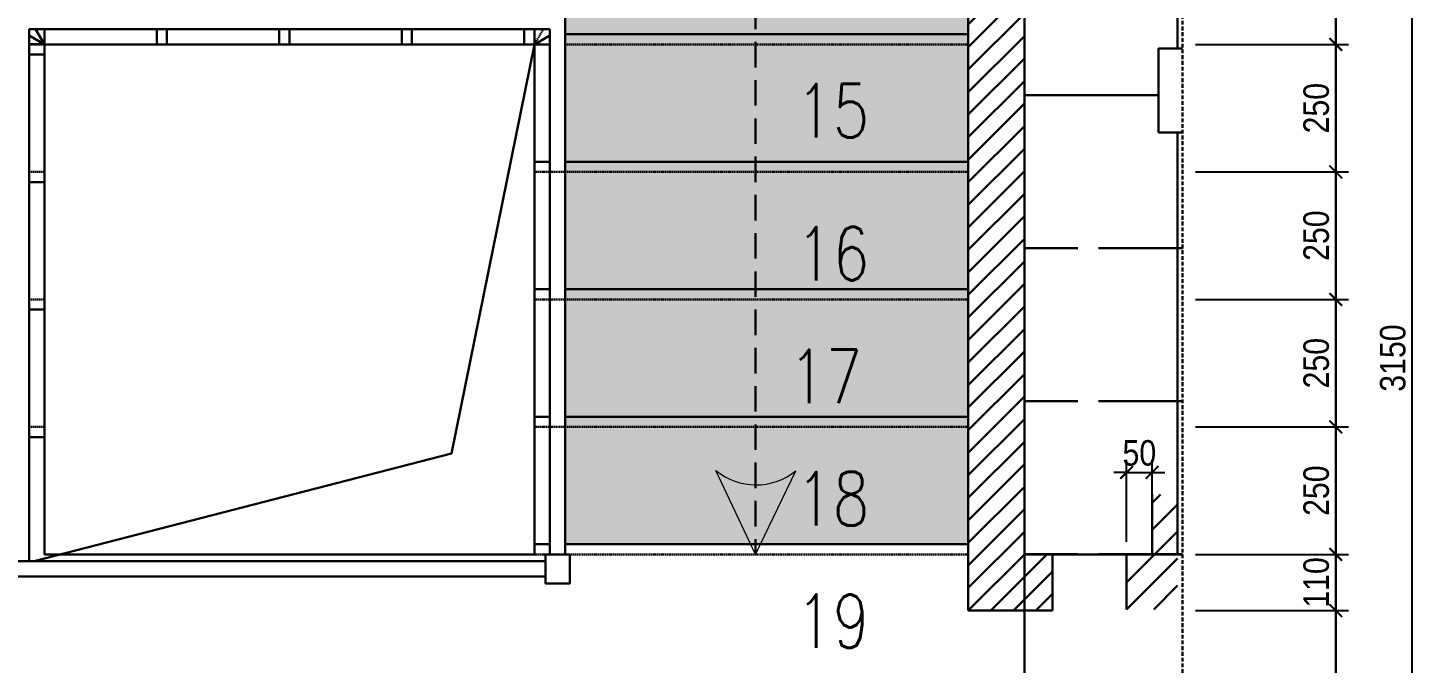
# Model space of a CAD drawing. Header units: millimetres. Extents: x -82962 to 19744, y -138000 to 4535.
# Drawn here: x 2761 to 5498, y -32083 to -30838 of the extents above; entities that cross this region are included whole.
import ezdxf

# ---------------------------------------------------------------- set-up
doc = ezdxf.new("R2010")
doc.units = ezdxf.units.MM
doc.header["$LTSCALE"] = 1000
doc.header["$MEASUREMENT"] = 0
doc.header["$PDMODE"] = 3
doc.linetypes.add('HIDDEN', pattern=[0.375, 0.25, -0.125])
doc.layers.get('0').update_dxf_attribs({"lineweight": 30})
doc.layers.get('DEFPOINTS').update_dxf_attribs({"color": 4, "lineweight": 30})
doc.layers.add('BANCONG', color=42, linetype='Continuous', lineweight=13)
doc.layers.add('THAY', color=4, linetype='Continuous', lineweight=30)
doc.styles.add('ARIAL', font='arial.ttf', dxfattribs={"width": 0.85})
doc.styles.get("Standard").update_dxf_attribs({"font": 'romans.shx', "width": 0.7, "bigfont": 'bigfont.shx'})
doc.dimstyles.new('DIM 1-100', dxfattribs={"dimscale": 0, "dimtxt": 2, "dimasz": 1, "dimexe": 1, "dimexo": 1, "dimgap": 0.5, "dimtad": 1, "dimdec": 4, "dimrnd": 1, "dimdsep": 46, "dimtxsty": 'ARIAL', "dimblk1": 'ARCHTICK', "dimblk2": 'ARCHTICK', "dimsah": 1, "dimcen": 2, "dimdle": 1, "dimclrd": 9, "dimclre": 9, "dimclrt": 1, "dimadec": 0, "dimazin": 0, "dimtfac": 1, "dimtdec": 4, "dimtix": 1, "dimtmove": 2, "dimatfit": 3, "dimldrblk": 'DOT', "dimfxl": 1, "dimtvp": 1, "dimtolj": 1, "dimarcsym": 0})

# ---------------------------------------------------------------- blocks, each defined once
blk = doc.blocks.new('muiten')
at = {"layer": 'BANCONG'}
for q in [(-445.5, -145.6), (-132.9, -146.8)]:
    blk.add_line((-288, 182), q, dxfattribs=at)
blk.add_arc((-289.9, -338.8), 248.1, 50.7233, 128.854, dxfattribs=at)
blk = doc.blocks.new('_ARCHTICK')
at = {"color": 0, "linetype": 'ByBlock', "const_width": 0.15}
blk.add_lwpolyline([(-0.5, -0.5), (0.5, 0.5)], dxfattribs=at)
blk = doc.blocks.new('*D198')
at = {"layer": 'DEFPOINTS', "color": 0, "ltscale": 0.2, "transparency": 16777216}
for p in [(4963.6, -31709.6), (4913.6, -31870.4), (4963.6, -31870.4)]:
    blk.add_point(p, dxfattribs=at)
at = {"layer": 'THAY', "color": 9, "lineweight": -2, "ltscale": 0.2, "transparency": 16777216}
for p, q in [((4913.6, -31845.4), (4913.6, -31684.6)), ((4963.6, -31845.4), (4963.6, -31684.6)), ((4913.6, -31709.6), (4888.6, -31709.6)), ((4913.6, -31709.6), (4963.6, -31709.6)), ((4963.6, -31709.6), (4988.6, -31709.6))]:
    blk.add_line(p, q, dxfattribs=at)
at = {"layer": 'THAY', "color": 9, "lineweight": -2, "ltscale": 0.2, "transparency": 16777216, "xscale": 25, "yscale": 25, "zscale": 25}
blk.add_blockref('_ARCHTICK', (4913.6, -31709.6), dxfattribs=at)
at = {"layer": 'THAY', "color": 9, "lineweight": -2, "ltscale": 0.2, "transparency": 16777216, "xscale": 25, "yscale": 25, "zscale": 25, "rotation": 180}
blk.add_blockref('_ARCHTICK', (4963.6, -31709.6), dxfattribs=at)
at = {"layer": 'THAY', "color": 1, "ltscale": 0.2, "transparency": 16777216, "insert": (4938.6, -31671.6), "char_height": 50, "attachment_point": 5, "style": 'ARIAL'}
blk.add_mtext('\\A1;50', dxfattribs=at)
blk = doc.blocks.new('_DOT')
at = {"color": 0, "linetype": 'ByBlock', "ltscale": 10}
blk.add_line((-0.5, 0), (-1, 0), dxfattribs=at)
at = {"color": 0, "linetype": 'ByBlock', "ltscale": 10, "const_width": 0.5}
blk.add_lwpolyline([(-0.25, 0, 1), (0.25, 0, 1)], format="xyb", close=True, dxfattribs=at)
blk = doc.blocks.new('*D365')
at = {"layer": 'DEFPOINTS', "color": 0, "ltscale": 0.2, "transparency": 16777216}
for p in [(5023.4, -30380.5), (5023.4, -30870.4), (5323.4, -30870.4)]:
    blk.add_point(p, dxfattribs=at)
at = {"layer": 'THAY', "color": 9, "lineweight": -2, "ltscale": 0.2, "transparency": 16777216}
for p, q in [((5323.4, -30355.5), (5323.4, -30895.4)), ((5048.4, -30380.5), (5348.4, -30380.5)), ((5048.4, -30870.4), (5348.4, -30870.4))]:
    blk.add_line(p, q, dxfattribs=at)
at = {"layer": 'THAY', "color": 9, "lineweight": -2, "ltscale": 0.2, "transparency": 16777216, "xscale": 25, "yscale": 25, "zscale": 25}
for p, rotation in [((5323.4, -30380.5), 90), ((5323.4, -30870.4), 270)]:
    blk.add_blockref('_ARCHTICK', p, dxfattribs=dict(at, rotation=rotation))
at = {"layer": 'THAY', "color": 1, "ltscale": 0.2, "transparency": 16777216, "insert": (5285.3, -30625.4), "char_height": 50, "attachment_point": 5, "rotation": 90, "style": 'ARIAL'}
blk.add_mtext('\\A1;490', dxfattribs=at)
blk = doc.blocks.new('*D366')
at = {"layer": 'DEFPOINTS', "color": 0, "ltscale": 0.2, "transparency": 16777216}
for p in [(5023.4, -30870.4), (5023.4, -31120.4), (5323.4, -31120.4)]:
    blk.add_point(p, dxfattribs=at)
at = {"layer": 'THAY', "color": 9, "lineweight": -2, "ltscale": 0.2, "transparency": 16777216}
for p, q in [((5323.4, -30845.4), (5323.4, -31145.4)), ((5048.4, -30870.4), (5348.4, -30870.4)), ((5048.4, -31120.4), (5348.4, -31120.4))]:
    blk.add_line(p, q, dxfattribs=at)
at = {"layer": 'THAY', "color": 9, "lineweight": -2, "ltscale": 0.2, "transparency": 16777216, "xscale": 25, "yscale": 25, "zscale": 25}
for p, rotation in [((5323.4, -30870.4), 90), ((5323.4, -31120.4), 270)]:
    blk.add_blockref('_ARCHTICK', p, dxfattribs=dict(at, rotation=rotation))
at = {"layer": 'THAY', "color": 1, "ltscale": 0.2, "transparency": 16777216, "insert": (5285.3, -30995.4), "char_height": 50, "attachment_point": 5, "rotation": 90, "style": 'ARIAL'}
blk.add_mtext('\\A1;250', dxfattribs=at)
blk = doc.blocks.new('*D367')
at = {"layer": 'DEFPOINTS', "color": 0, "ltscale": 0.2, "transparency": 16777216}
for p in [(5023.4, -31120.4), (5023.4, -31370.4), (5323.4, -31370.4)]:
    blk.add_point(p, dxfattribs=at)
at = {"layer": 'THAY', "color": 9, "lineweight": -2, "ltscale": 0.2, "transparency": 16777216}
for p, q in [((5323.4, -31095.4), (5323.4, -31395.4)), ((5048.4, -31120.4), (5348.4, -31120.4)), ((5048.4, -31370.4), (5348.4, -31370.4))]:
    blk.add_line(p, q, dxfattribs=at)
at = {"layer": 'THAY', "color": 9, "lineweight": -2, "ltscale": 0.2, "transparency": 16777216, "xscale": 25, "yscale": 25, "zscale": 25}
for p, rotation in [((5323.4, -31120.4), 90), ((5323.4, -31370.4), 270)]:
    blk.add_blockref('_ARCHTICK', p, dxfattribs=dict(at, rotation=rotation))
at = {"layer": 'THAY', "color": 1, "ltscale": 0.2, "transparency": 16777216, "insert": (5285.3, -31245.4), "char_height": 50, "attachment_point": 5, "rotation": 90, "style": 'ARIAL'}
blk.add_mtext('\\A1;250', dxfattribs=at)
blk = doc.blocks.new('*D368')
at = {"layer": 'DEFPOINTS', "color": 0, "ltscale": 0.2, "transparency": 16777216}
for p in [(5023.4, -31370.4), (5023.4, -31620.4), (5323.4, -31620.4)]:
    blk.add_point(p, dxfattribs=at)
at = {"layer": 'THAY', "color": 9, "lineweight": -2, "ltscale": 0.2, "transparency": 16777216}
for p, q in [((5323.4, -31345.4), (5323.4, -31645.4)), ((5048.4, -31370.4), (5348.4, -31370.4)), ((5048.4, -31620.4), (5348.4, -31620.4))]:
    blk.add_line(p, q, dxfattribs=at)
at = {"layer": 'THAY', "color": 9, "lineweight": -2, "ltscale": 0.2, "transparency": 16777216, "xscale": 25, "yscale": 25, "zscale": 25}
for p, rotation in [((5323.4, -31370.4), 90), ((5323.4, -31620.4), 270)]:
    blk.add_blockref('_ARCHTICK', p, dxfattribs=dict(at, rotation=rotation))
at = {"layer": 'THAY', "color": 1, "ltscale": 0.2, "transparency": 16777216, "insert": (5285.3, -31495.4), "char_height": 50, "attachment_point": 5, "rotation": 90, "style": 'ARIAL'}
blk.add_mtext('\\A1;250', dxfattribs=at)
blk = doc.blocks.new('*D369')
at = {"layer": 'DEFPOINTS', "color": 0, "ltscale": 0.2, "transparency": 16777216}
for p in [(5023.4, -31620.4), (5023.4, -31870.4), (5323.4, -31870.4)]:
    blk.add_point(p, dxfattribs=at)
at = {"layer": 'THAY', "color": 9, "lineweight": -2, "ltscale": 0.2, "transparency": 16777216}
for p, q in [((5323.4, -31595.4), (5323.4, -31895.4)), ((5048.4, -31620.4), (5348.4, -31620.4)), ((5048.4, -31870.4), (5348.4, -31870.4))]:
    blk.add_line(p, q, dxfattribs=at)
at = {"layer": 'THAY', "color": 9, "lineweight": -2, "ltscale": 0.2, "transparency": 16777216, "xscale": 25, "yscale": 25, "zscale": 25}
for p, rotation in [((5323.4, -31620.4), 90), ((5323.4, -31870.4), 270)]:
    blk.add_blockref('_ARCHTICK', p, dxfattribs=dict(at, rotation=rotation))
at = {"layer": 'THAY', "color": 1, "ltscale": 0.2, "transparency": 16777216, "insert": (5285.3, -31745.4), "char_height": 50, "attachment_point": 5, "rotation": 90, "style": 'ARIAL'}
blk.add_mtext('\\A1;250', dxfattribs=at)
blk = doc.blocks.new('*D370')
at = {"layer": 'DEFPOINTS', "color": 0, "ltscale": 0.2, "transparency": 16777216}
for p in [(5023.4, -31870.4), (5023.4, -31980.4), (5323.4, -31980.4)]:
    blk.add_point(p, dxfattribs=at)
at = {"layer": 'THAY', "color": 9, "lineweight": -2, "ltscale": 0.2, "transparency": 16777216}
for p, q in [((5323.4, -31870.4), (5323.4, -31845.4)), ((5048.4, -31870.4), (5348.4, -31870.4)), ((5323.4, -31870.4), (5323.4, -31980.4)), ((5048.4, -31980.4), (5348.4, -31980.4)), ((5323.4, -31980.4), (5323.4, -32005.4))]:
    blk.add_line(p, q, dxfattribs=at)
at = {"layer": 'THAY', "color": 9, "lineweight": -2, "ltscale": 0.2, "transparency": 16777216, "xscale": 25, "yscale": 25, "zscale": 25}
for p, rotation in [((5323.4, -31870.4), 270), ((5323.4, -31980.4), 90)]:
    blk.add_blockref('_ARCHTICK', p, dxfattribs=dict(at, rotation=rotation))
at = {"layer": 'THAY', "color": 1, "ltscale": 0.2, "transparency": 16777216, "insert": (5285.3, -31925.4), "char_height": 50, "attachment_point": 5, "rotation": 90, "style": 'ARIAL'}
blk.add_mtext('\\A1;110', dxfattribs=at)
blk = doc.blocks.new('*D371')
at = {"layer": 'DEFPOINTS', "color": 0, "ltscale": 0.2, "transparency": 16777216}
for p in [(5023.4, -31980.4), (5023.4, -32840.4), (5323.4, -32840.4)]:
    blk.add_point(p, dxfattribs=at)
at = {"layer": 'THAY', "color": 9, "lineweight": -2, "ltscale": 0.2, "transparency": 16777216}
for p, q in [((5323.4, -31955.4), (5323.4, -32865.4)), ((5048.4, -31980.4), (5348.4, -31980.4)), ((5048.4, -32840.4), (5348.4, -32840.4))]:
    blk.add_line(p, q, dxfattribs=at)
at = {"layer": 'THAY', "color": 9, "lineweight": -2, "ltscale": 0.2, "transparency": 16777216, "xscale": 25, "yscale": 25, "zscale": 25}
for p, rotation in [((5323.4, -31980.4), 90), ((5323.4, -32840.4), 270)]:
    blk.add_blockref('_ARCHTICK', p, dxfattribs=dict(at, rotation=rotation))
at = {"layer": 'THAY', "color": 1, "ltscale": 0.2, "transparency": 16777216, "insert": (5285.3, -32410.4), "char_height": 50, "attachment_point": 5, "rotation": 90, "style": 'ARIAL'}
blk.add_mtext('\\A1;860', dxfattribs=at)
blk = doc.blocks.new('*D374')
at = {"layer": 'DEFPOINTS', "color": 0, "ltscale": 0.2, "transparency": 16777216}
for p in [(5023.4, -29910.4), (5473.4, -29910.4), (5023.4, -33060.4)]:
    blk.add_point(p, dxfattribs=at)
at = {"layer": 'THAY', "color": 9, "lineweight": -2, "ltscale": 0.2, "transparency": 16777216}
for p, q in [((5473.4, -33085.4), (5473.4, -29885.4)), ((5048.4, -29910.4), (5498.4, -29910.4)), ((5048.4, -33060.4), (5498.4, -33060.4))]:
    blk.add_line(p, q, dxfattribs=at)
at = {"layer": 'THAY', "color": 9, "lineweight": -2, "ltscale": 0.2, "transparency": 16777216, "xscale": 25, "yscale": 25, "zscale": 25}
for p, rotation in [((5473.4, -29910.4), 90), ((5473.4, -33060.4), 270)]:
    blk.add_blockref('_ARCHTICK', p, dxfattribs=dict(at, rotation=rotation))
at = {"layer": 'THAY', "color": 1, "ltscale": 0.2, "transparency": 16777216, "insert": (5435.3, -31485.4), "char_height": 50, "attachment_point": 5, "rotation": 90, "style": 'ARIAL'}
blk.add_mtext('\\A1;3150', dxfattribs=at)

msp = doc.modelspace()

# ---------------------------------------------------------------- hatches: boundary and pattern name
at = {"layer": 'THAY', "ltscale": 0.2}
h = msp.add_hatch(dxfattribs=at)
h.set_pattern_fill('ANSI31', color=256, scale=250, style=0)
h.set_pattern_definition([(45, (1523.353, -32824.554), (-22.09709, 22.09709), [])])
h.paths.add_polyline_path([(5023.35257, -29910.36771), (4823.35257, -29910.36771), (4823.35257, -30020.36771), (4933.35257, -30020.36771), (4933.35257, -30415.36771), (4713.35257, -30415.36771), (4713.35257, -30470.36771), (4988.35257, -30470.36771), (4988.35257, -30020.36771), (5023.35257, -30020.36771)])
h.paths.add_polyline_path([(4603.35257, -29910.36771), (1943.35257, -29910.36771), (1943.35257, -30020.36771), (4603.35257, -30020.36771)])
h.paths.add_polyline_path([(1723.35257, -29910.36771), (1523.35257, -29910.36771), (1523.35257, -30020.36771), (1723.35257, -30020.36771)])
h.paths.add_polyline_path([(4816.13232, -31617.09868), (5061.13232, -31617.09868), (5061.13232, -31392.09868), (4816.13232, -31392.09868)], flags=9)
h.paths.add_polyline_path([(2959.6043, -32824.5544), (4067.84163, -32824.5544), (4067.84163, -32548.04346), (2959.6043, -32548.04346)], flags=9)
h.paths.add_polyline_path([(3013.87854, -32321.21219), (3739.14241, -32321.21219), (3739.14241, -32120.28156), (3013.87854, -32120.28156)], flags=9)
h = msp.add_hatch(dxfattribs=at)
h.set_pattern_fill('_USER', color=256, scale=300, style=0, double=1, pattern_type=0)
h.set_pattern_definition([(0, (4713.35, -31870.37), (0, 300), []), (90, (4713.35, -31870.37), (-300, 2e-14), [])])
edge = h.paths.add_edge_path()
edge.add_line((5023.35257, -31264.08807), (5023.35257, -30520.36771))
edge.add_line((5023.35257, -30520.36771), (5003.35257, -30520.36771))
edge.add_line((5003.35257, -30520.36771), (5003.35257, -30020.36771))
edge.add_line((5003.35257, -30020.36771), (4988.35257, -30020.36771))
edge.add_line((4988.35257, -30020.36771), (4988.35257, -30470.36771))
edge.add_line((4988.35257, -30470.36771), (4713.35257, -30470.36771))
edge.add_line((4713.35257, -30470.36771), (4713.35257, -31870.36771))
edge.add_line((4713.35257, -31870.36771), (4818.35257, -31870.36771))
edge.add_line((4818.35257, -31870.36771), (4818.35257, -31230.36771))
edge.add_line((4818.35257, -31230.36771), (4858.35257, -31230.36771))
edge.add_line((4858.35257, -31230.36771), (4858.35257, -31231.61893))
edge.add_arc((4818.35257, -31870.36771), 640, 71.31817539, 86.4166783, ccw=False)
h.paths.add_polyline_path([(5023.35257, -31042.80823), (5023.35257, -30878.46098), (4976.18743, -30878.46098), (4976.18743, -31042.80823)])
edge = h.paths.add_edge_path()
edge.add_line((5023.35257, -31870.36771), (5023.35257, -31264.08807))
edge.add_arc((4818.35257, -31870.36771), 640, 71.31817539, 86.4166783)
edge.add_line((4858.35257, -31231.61893), (4858.35257, -31870.36771))
edge.add_line((4858.35257, -31870.36771), (5023.35257, -31870.36771))
h = msp.add_hatch(dxfattribs=at)
h.set_pattern_fill('ANSI31', color=256, scale=250, style=0)
h.set_pattern_definition([(45, (4603.353, -31980.368), (-22.0971, 22.0971), [])])
h.paths.add_polyline_path([(4713.35257, -30130.36771), (4603.35257, -30130.36771), (4603.35257, -31980.36771), (4713.35257, -31980.36771)])
h.paths.add_polyline_path([(4768.35257, -31870.36771), (4713.35257, -31870.36771), (4713.35257, -31980.36771), (4768.35257, -31980.36771)])
h = msp.add_hatch(dxfattribs=at)
h.set_pattern_fill('DOTS', color=256, scale=300, style=0)
h.set_pattern_definition([(0, (2959.604, -32824.554), (9.375, 18.75), [0, -18.75])])
h.paths.add_polyline_path([(4603.35257, -31600.36771), (3813.35257, -31600.36771), (3813.35257, -31850.36771), (4177.07894, -31850.36771), (4108.95543, -31706.00338, 0.3547607052), (4265.28839, -31706.58006), (4196.13542, -31850.36771), (4603.35257, -31850.36771)])
h.paths.add_polyline_path([(4265.28839, -31706.58006, -0.3547607052), (4108.95543, -31706.00338), (4177.07894, -31850.36771), (4196.13542, -31850.36771)], flags=17)
h.paths.add_polyline_path([(4603.35257, -31350.36771), (3813.35257, -31350.36771), (3813.35257, -31600.36771), (4603.35257, -31600.36771)])
h.paths.add_polyline_path([(4603.35257, -31100.36771), (3813.35257, -31100.36771), (3813.35257, -31350.36771), (4603.35257, -31350.36771)])
h.paths.add_polyline_path([(4603.35257, -30850.36771), (3813.35257, -30850.36771), (3813.35257, -31100.36771), (4603.35257, -31100.36771)])
h.paths.add_polyline_path([(4603.35257, -30356.37331), (3813.35257, -30812.62026), (3813.35257, -30850.36771), (4603.35257, -30850.36771)])
h.paths.add_polyline_path([(4893.30063, -31723.44589), (4984.34088, -31723.44589), (4984.34088, -31620.41042), (4893.30063, -31620.41042)], flags=9)
h.paths.add_polyline_path([(4704.51049, -30630.81216), (4828.57086, -30630.81216), (4828.57086, -30527.77669), (4704.51049, -30527.77669)], flags=9)
h.paths.add_polyline_path([(4841.77856, -30630.81216), (4965.83893, -30630.81216), (4965.83893, -30527.77669), (4841.77856, -30527.77669)], flags=9)
h.paths.add_polyline_path([(2959.6043, -32824.5544), (4067.84163, -32824.5544), (4067.84163, -32548.04346), (2959.6043, -32548.04346)], flags=9)
h.paths.add_polyline_path([(3013.87854, -32321.21219), (3739.14241, -32321.21219), (3739.14241, -32120.28156), (3013.87854, -32120.28156)], flags=9)
h = msp.add_hatch(dxfattribs=at)
h.set_pattern_fill('ANSI31', color=256, scale=300, style=0)
h.set_pattern_definition([(45, (4913.632, -31978.455), (-26.5165, 26.5165), [])])
h.paths.add_polyline_path([(5013.63232, -31752.98101), (4963.63232, -31752.98101), (4963.63232, -31870.36771), (5013.63232, -31870.36771)])
h.paths.add_polyline_path([(5013.63232, -31870.36771), (4913.63232, -31870.36771), (4913.63232, -31978.45536), (5013.63232, -31978.45536)])

# ---------------------------------------------------------------- linework, layer by layer
at = {"layer": 'THAY', "ltscale": 0.01}
msp.add_line((4713.35257, -33234.29303), (4713.35257, -29805.97198), dxfattribs=at)
at = {"layer": 'THAY', "linetype": 'Continuous'}
for p, q in [((4603.35257, -31980.36771), (4603.35257, -30020.36771)), ((4603.35257, -31980.36771), (4603.35257, -30020.36771)), ((4713.35257, -31870.36771), (4713.35257, -30130.36771)), ((3813.35257, -30810.36771), (3813.35257, -31870.36771)), ((2763.35257, -30840.36771), (2763.35257, -31883.83178)), ((2763.35257, -30840.36771), (3783.35257, -30840.36771)), ((2793.35257, -30870.36771), (2776.03207, -30840.36771)), ((2793.35257, -30840.36771), (2793.35257, -30869.79991)), ((3033.35257, -30840.36771), (3033.35257, -30870.36771)), ((3273.35257, -30840.36771), (3273.35257, -30870.36771)), ((3513.35257, -30840.36771), (3513.35257, -30870.36771)), ((3753.35257, -30870.36771), (3753.35257, -30840.36771)), ((3783.35257, -30840.36771), (3783.35257, -31870.36771)), ((2793.35257, -30870.36771), (2763.35257, -30853.0472)), ((2763.35257, -30869.79991), (2792.36911, -30869.79991)), ((3753.35257, -30870.36771), (3783.35257, -30853.0472)), ((3753.35257, -30870.36771), (3783.35257, -30870.36771)), ((3774.85502, -31883.83178), (1943.35257, -31883.83178)), ((4713.35257, -31870.36771), (4768.35257, -31870.36771)), ((4768.35257, -31870.36771), (4768.35257, -31980.36771)), ((4768.35257, -31870.36771), (5023.35257, -31870.36771)), ((3774.85502, -31913.83178), (1943.35257, -31913.83178)), ((4603.35257, -31980.36771), (4768.35257, -31980.36771))]:
    msp.add_line(p, q, dxfattribs=at)
at = {"layer": 'THAY', "linetype": 'HIDDEN', "ltscale": 0.01}
for p, q in [((2793.35257, -30870.36771), (2776.03652, -30840.36771)), ((3753.35257, -30870.36771), (3770.67308, -30840.36771)), ((3753.35257, -30870.36771), (3770.66863, -30840.36771)), ((2793.35257, -30870.36771), (2763.35257, -30853.04188)), ((2763.35257, -30870.36771), (2793.35257, -30870.36771)), ((3753.35257, -30870.36771), (3783.35257, -30853.04188)), ((4603.35257, -30870.36771), (3813.35257, -30870.36771)), ((2763.35257, -31120.36771), (2793.35257, -31120.36771)), ((4603.35257, -31120.36771), (3753.35257, -31120.36771)), ((2763.35257, -31370.36771), (2793.35257, -31370.36771)), ((4603.35257, -31370.36771), (3753.35257, -31370.36771)), ((2763.35257, -31620.36771), (2793.35257, -31620.36771)), ((4603.35257, -31620.36771), (3753.35257, -31620.36771)), ((4603.35257, -31870.36771), (3753.35257, -31870.36771))]:
    msp.add_line(p, q, dxfattribs=at)
at = {"layer": 'THAY'}
for p, q in [((2793.35257, -30840.36771), (2793.35257, -31870.36771)), ((3013.35257, -30840.36771), (3013.35257, -30870.36771)), ((3253.35257, -30840.36771), (3253.35257, -30870.36771)), ((3493.35257, -30840.36771), (3493.35257, -30870.36771)), ((3733.35257, -30870.36771), (3733.35257, -30840.36771)), ((2793.35257, -30870.36771), (3753.35257, -30870.36771)), ((3753.35257, -30870.36771), (3753.35257, -31870.36771)), ((4603.35257, -30850.36771), (3813.35257, -30850.36771)), ((2763.35257, -30890.36771), (2793.35257, -30890.36771)), ((3783.35257, -31100.36771), (3753.35257, -31100.36771)), ((4603.35257, -31100.36771), (3813.35257, -31100.36771)), ((2763.35257, -31140.36771), (2793.35257, -31140.36771)), ((3783.35257, -31350.36771), (3753.35257, -31350.36771)), ((4603.35257, -31350.36771), (3813.35257, -31350.36771)), ((2763.35257, -31390.36771), (2793.35257, -31390.36771)), ((3783.35257, -31600.36771), (3753.35257, -31600.36771)), ((4603.35257, -31600.36771), (3813.35257, -31600.36771)), ((2763.35257, -31640.36771), (2793.35257, -31640.36771)), ((3783.35257, -31850.36771), (3753.35257, -31850.36771)), ((4603.35257, -31850.36771), (3813.35257, -31850.36771)), ((2793.35257, -31870.36771), (3753.35257, -31870.36771))]:
    msp.add_line(p, q, dxfattribs=at)
at = {"layer": 'THAY', "ltscale": 0.2}
msp.add_lwpolyline([(1223.35257, -29410.36771), (5323.35257, -29410.36771), (5323.35257, -33560.36771), (1223.35257, -33560.36771)], close=True, dxfattribs=at)
at = {"layer": 'THAY', "linetype": 'HIDDEN', "ltscale": 0.03}
msp.add_lwpolyline([(1523.35257, -29710.36771), (5023.35257, -29710.36771), (5023.35257, -33260.36771), (1523.35257, -33260.36771)], close=True, dxfattribs=at)
at = {"layer": 'THAY', "linetype": 'HIDDEN', "ltscale": 0.2}
msp.add_lwpolyline([(2368.35257, -31870.36771), (2368.35257, -30415.36771), (4186.51666, -30415.36771), (4186.51666, -31870.36771)], dxfattribs=at)
at = {"layer": 'THAY', "ltscale": 0.2}
msp.add_lwpolyline([(2772.93668, -31883.83178), (3590.8666, -31672.82693), (3753.35257, -30870.36771)], dxfattribs=at)
at = {"layer": 'THAY', "linetype": 'Continuous'}
for points in [[(5023.35257, -30878.46098), (4976.18743, -30878.46098), (4976.18743, -31042.80823), (5023.35257, -31042.80823)], [(4913.63232, -31978.45536), (4913.63232, -31870.36771), (4963.63232, -31870.36771), (4963.63232, -31752.98101)]]:
    msp.add_lwpolyline(points, dxfattribs=at)
msp.add_lwpolyline([(3822.93668, -31870.36771), (3774.85502, -31870.36771), (3774.85502, -31927.29585), (3822.93668, -31927.29585)], close=True, dxfattribs=at)

# ---------------------------------------------------------------- block references
at = {"layer": 'THAY', "linetype": 'HIDDEN', "ltscale": 0.2, "xscale": 0.5, "yscale": 0.5, "zscale": 0.5, "rotation": 180}
msp.add_blockref('muiten', (4042.51425, -31779.39007), dxfattribs=at)

# ---------------------------------------------------------------- texts
at = {"layer": 'THAY', "color": 2, "ltscale": 0.2, "width": 0.8}
for s, p in [('15', (4265.86471, -31052.94229)), ('16', (4265.86471, -31333.11268)), ('17', (4251.83936, -31573.68049)), ('18', (4265.86471, -31813.68049)), ('19', (4265.86471, -32053.68049))]:
    msp.add_text(s, height=105, dxfattribs=at).set_placement(p)

# ---------------------------------------------------------------- dimensions: what is measured, and where the dimension line sits
at = {"layer": 'THAY', "ltscale": 0.2}
for base, p1, p2, picture, middle in [((5473.35257, -29910.36771), (5023.35257, -33060.36771), (5023.35257, -29910.36771), '*D374', (5435.30687, -31485.36771)), ((5323.35257, -30870.36771), (5023.35257, -30380.46909), (5023.35257, -30870.36771), '*D365', (5285.32393, -30625.4184)), ((5323.35257, -31120.36771), (5023.35257, -30870.36771), (5023.35257, -31120.36771), '*D366', (5285.32393, -30995.36771)), ((5323.35257, -31370.36771), (5023.35257, -31120.36771), (5023.35257, -31370.36771), '*D367', (5285.32393, -31245.36771)), ((5323.35257, -31620.36771), (5023.35257, -31370.36771), (5023.35257, -31620.36771), '*D368', (5285.32393, -31495.36771)), ((5323.35257, -31870.36771), (5023.35257, -31620.36771), (5023.35257, -31870.36771), '*D369', (5285.32393, -31745.36771)), ((5323.35257, -31980.36771), (5023.35257, -31870.36771), (5023.35257, -31980.36771), '*D370', (5285.32393, -31925.36771)), ((5323.35257, -32840.36771), (5023.35257, -31980.36771), (5023.35257, -32840.36771), '*D371', (5285.32393, -32410.36771))]:
    dim = msp.add_linear_dim(base=base, p1=p1, p2=p2, angle=90, dimstyle='DIM 1-100', override={"dimscale": 25}, dxfattribs=at)
    dim.commit()
    dim.dimension.update_dxf_attribs({"geometry": picture, "text_midpoint": middle})
dim = msp.add_linear_dim(base=(4963.63232, -31709.59868), p1=(4913.63232, -31870.36771), p2=(4963.63232, -31870.36771), dimstyle='DIM 1-100', override={"dimscale": 25}, dxfattribs=at)
dim.commit()
dim.dimension.update_dxf_attribs({"geometry": '*D198', "text_midpoint": (4938.63232, -31671.57004)})

doc.saveas('drawing.dxf')
